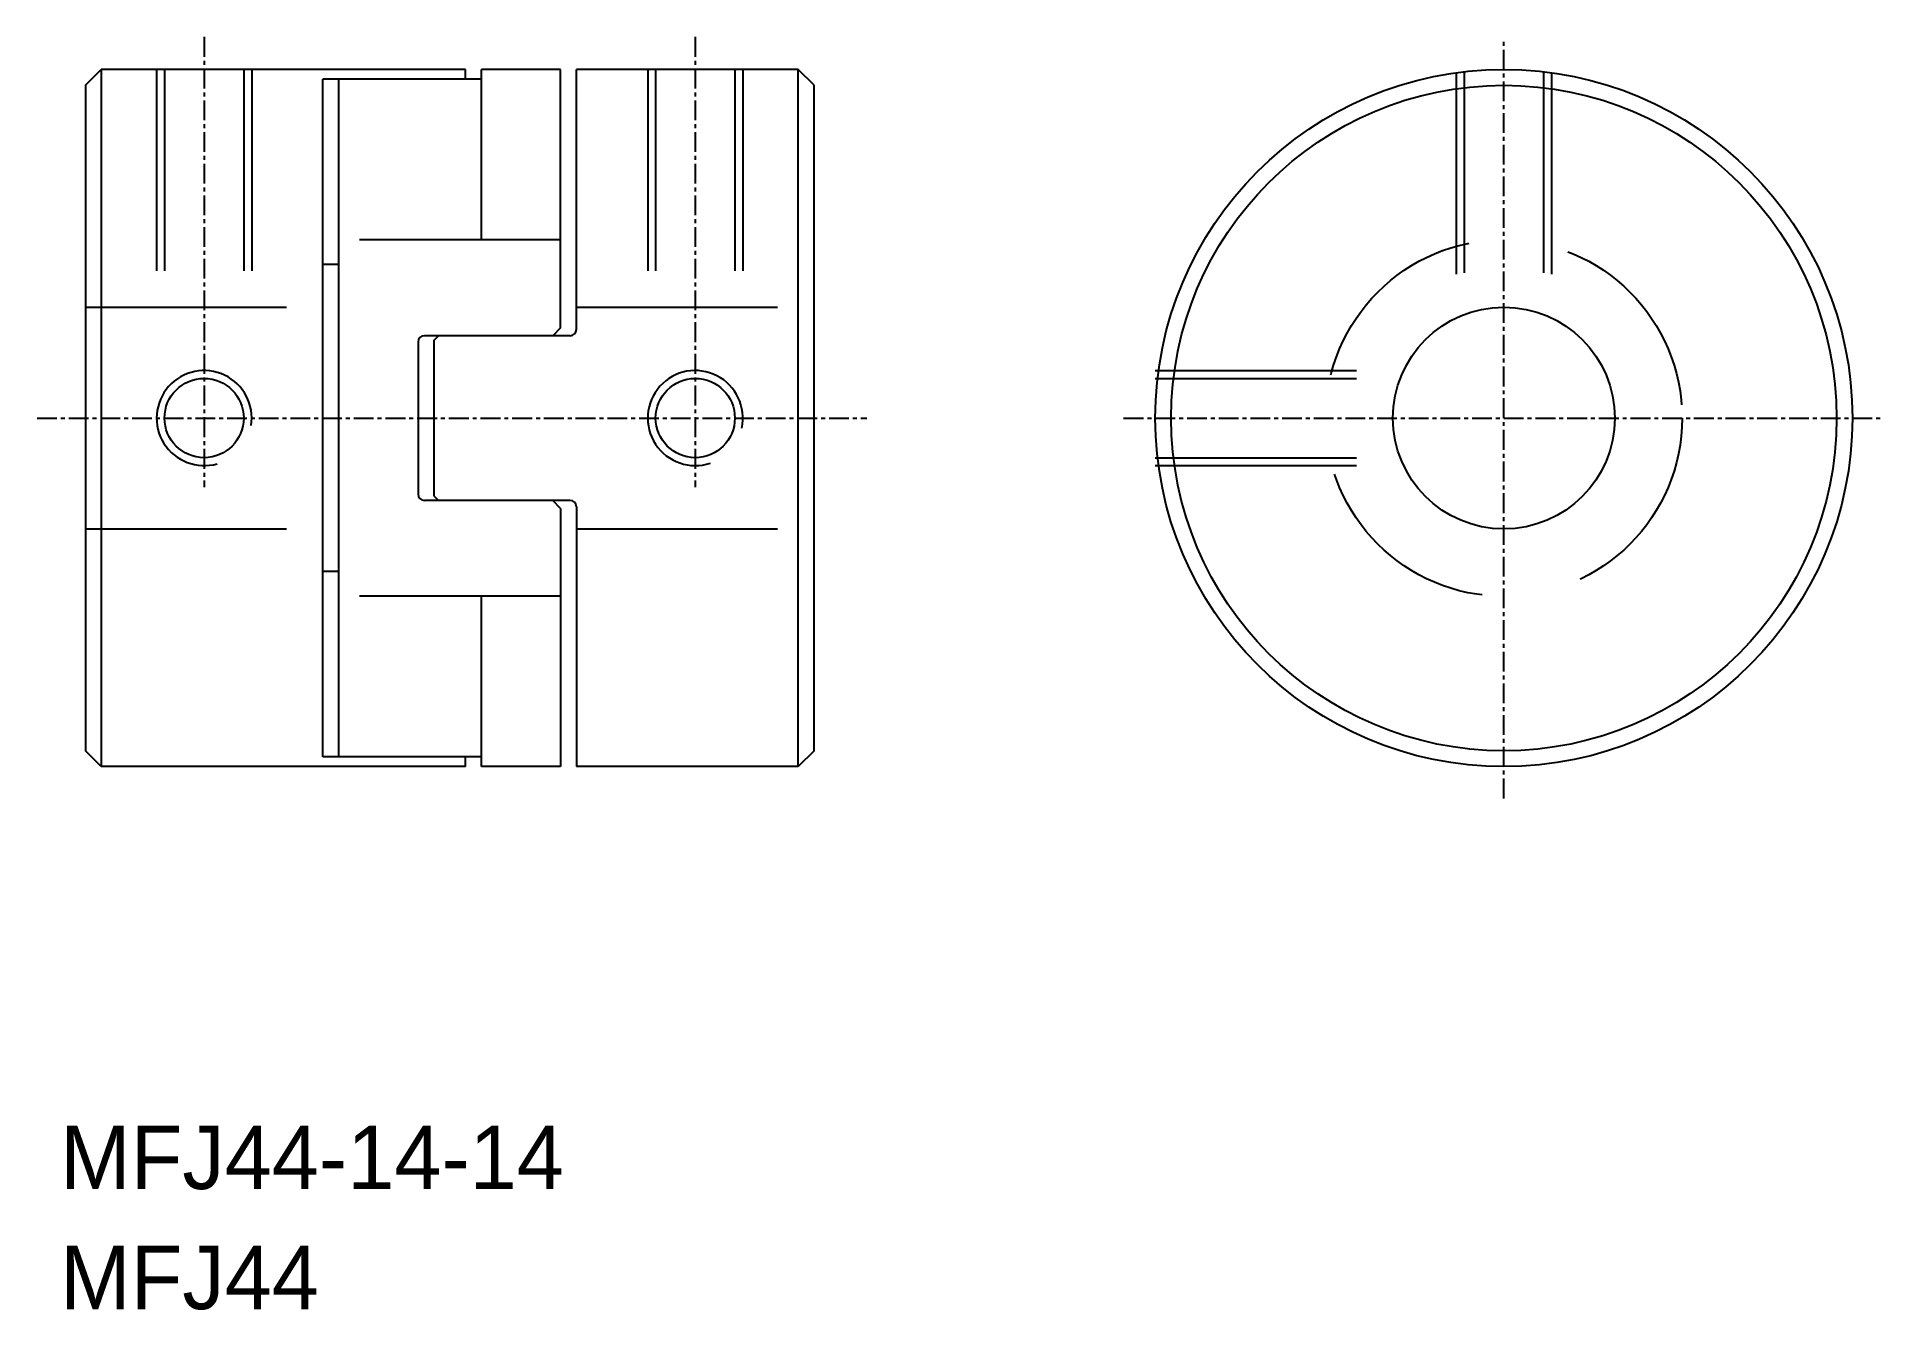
# Model space of a CAD drawing. Extents: x 117 to 234, y 89 to 169.
import ezdxf

# ---------------------------------------------------------------- set-up
doc = ezdxf.new("R2010")
doc.units = 0
doc.linetypes.add('CENTER', pattern=[2, 1.25, -0.25, 0.25, -0.25])
doc.linetypes.add('DASHED', pattern=[19.05, 12.7, -6.35])
doc.layers.get('0').update_dxf_attribs({"linetype": 'CONTINUOUS'})
doc.layers.add('CENTER', color=1, linetype='CENTER')

msp = doc.modelspace()

# ---------------------------------------------------------------- linework, layer by layer
for p, q in [((120.2, 165.95), (121.2, 166.95)), ((121.2, 166.95), (121.2, 122.95)), ((144.2, 166.95), (121.2, 166.95)), ((144.2, 166.33), (144.2, 166.95)), ((150.2, 166.95), (145.2, 166.95)), ((145.2, 166.33), (145.2, 166.95)), ((150.2, 150.65), (150.2, 166.95)), ((165.2, 166.95), (151.2, 166.95)), ((151.2, 150.55), (151.2, 166.95)), ((165.2, 122.95), (165.2, 166.95)), ((166.2, 165.95), (165.2, 166.95)), ((120.2, 165.95), (120.2, 123.95)), ((135.2, 123.57), (135.2, 166.33)), ((145.2, 166.33), (135.2, 166.33)), ((136.2, 123.57), (136.2, 166.33)), ((166.2, 123.95), (166.2, 165.95)), ((136.2, 154.64), (135.2, 154.64)), ((150.2, 150.65), (149.7, 150.15)), ((141.2, 149.75), (141.2, 140.15)), ((150.8, 150.15), (141.6, 150.15)), ((142.2, 149.85), (142.5, 150.15)), ((142.2, 149.85), (142.2, 140.05)), ((142.2, 140.05), (142.5, 139.75)), ((150.8, 139.75), (141.6, 139.75)), ((150.2, 139.25), (149.7, 139.75)), ((150.2, 139.25), (150.2, 122.95)), ((151.2, 139.35), (151.2, 122.95)), ((136.2, 135.26), (135.2, 135.26)), ((121.2, 122.95), (120.2, 123.95)), ((166.2, 123.95), (165.2, 122.95)), ((144.2, 122.95), (121.2, 122.95)), ((145.2, 123.57), (135.2, 123.57)), ((144.2, 122.95), (144.2, 123.57)), ((145.2, 122.95), (145.2, 123.57)), ((150.2, 122.95), (145.2, 122.95)), ((165.2, 122.95), (151.2, 122.95))]:
    msp.add_line(p, q)
at = {"color": 3, "linetype": 'DASHED'}
for p, q in [((124.7, 166.95), (124.7, 151.95)), ((125.2, 166.95), (125.2, 151.95)), ((130.2, 166.95), (130.2, 151.95)), ((130.7, 166.95), (130.7, 151.95)), ((155.7, 166.95), (155.7, 151.95)), ((156.2, 166.95), (156.2, 151.95)), ((161.2, 166.95), (161.2, 151.95)), ((161.7, 166.95), (161.7, 151.95)), ((206.74, 166.74), (206.74, 151.27)), ((207.24, 166.81), (207.24, 151.49)), ((212.24, 166.81), (212.24, 151.49)), ((212.74, 166.74), (212.74, 151.27)), ((145.2, 156.2), (145.2, 166.33)), ((150.2, 156.2), (136.2, 156.2)), ((120.2, 151.95), (135.2, 151.95)), ((151.2, 151.95), (166.2, 151.95)), ((187.74, 147.95), (203.41, 147.95)), ((187.74, 147.45), (203.2, 147.45)), ((187.74, 142.45), (203.2, 142.45)), ((187.74, 141.95), (203.41, 141.95)), ((120.2, 137.95), (135.2, 137.95)), ((151.2, 137.95), (166.2, 137.95)), ((150.2, 133.7), (136.2, 133.7)), ((145.2, 123.57), (145.2, 133.7))]:
    msp.add_line(p, q, dxfattribs=at)
for centre, radius in [((209.74, 144.95), 22), ((209.74, 144.95), 21), ((209.74, 144.95), 7), ((127.7, 144.95), 2.5), ((158.7, 144.95), 2.5)]:
    msp.add_circle(centre, radius)
msp.add_circle((209.74, 144.95), 11.25, dxfattribs=at)
for centre, start, end in [((150.8, 150.55), 270, 0), ((141.6, 149.75), 90, 180), ((141.6, 140.15), 180, 270), ((150.8, 139.35), 0, 90)]:
    msp.add_arc(centre, 0.4, start, end)
at = {"color": 3}
for centre, start, end in [((127.7, 144.95), 350.8586, 285.8932), ((158.7, 144.95), 347.6593, 288.5286)]:
    msp.add_arc(centre, 3, start, end, dxfattribs=at)
at = {"layer": 'CENTER', "color": 1, "linetype": 'CENTER'}
for p, q in [((127.7, 169), (127.7, 140.58)), ((158.7, 169), (158.7, 140.58)), ((209.74, 120.95), (209.74, 168.95)), ((117.15, 144.95), (169.52, 144.95)), ((185.74, 144.95), (233.74, 144.95))]:
    msp.add_line(p, q, dxfattribs=at)

# ---------------------------------------------------------------- texts
for s, p in [('MFJ44-14-14', (118.6, 96.29)), ('MFJ44', (118.6, 88.71))]:
    msp.add_text(s, height=4).set_placement(p)

doc.saveas('drawing.dxf')
